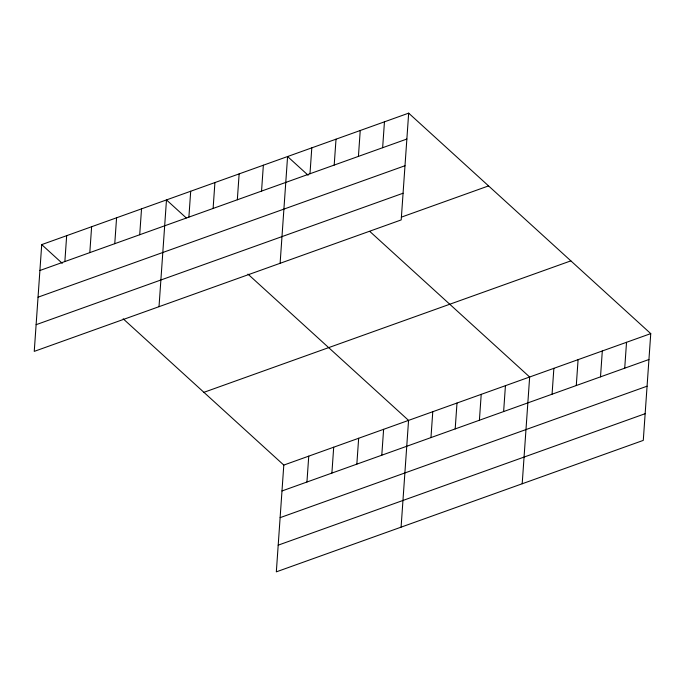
<?xml version="1.0" encoding="UTF-8"?>
<svg xmlns="http://www.w3.org/2000/svg" width="685" height="685" viewBox="0 0 685 685"><rect width="100%" height="100%" fill="white"/><g stroke="black" fill="none" stroke-linecap="round" stroke-linejoin="round"><path stroke-width="1.03" d="M41.716 244.613L34.25 351.379L401.204 219.919L408.671 113.153L41.716 244.613L62.258 263.323M64.861 261.559L66.668 235.674M89.812 252.619L91.619 226.735M114.763 243.68L116.578 217.796M139.714 234.741L141.53 208.856M159.014 306.683L166.481 199.917L186.26 217.933M188.889 217.128L190.695 191.243M213.112 208.445L214.919 182.561M237.327 199.772L239.142 173.887M261.55 191.098L263.357 165.213M280.114 263.297L287.58 156.531L308.122 175.24M123.172 318.799L283.796 465.081L276.329 571.847L643.283 440.387L650.75 333.621L408.671 113.153M309.988 173.742L311.795 147.857M306.94 482.026L308.747 456.142M334.203 165.068L336.018 139.183M331.891 473.087L333.698 447.202M358.426 156.394L360.233 130.51M356.842 464.147L358.657 438.263M382.641 147.712L384.456 121.827M381.793 455.208L383.609 429.324M401.093 527.15L408.56 420.384L247.936 274.103M430.968 437.595L432.774 411.711M455.191 428.921L456.998 403.037M479.406 420.239L481.212 394.354M503.629 411.565L505.436 385.681M522.193 483.773L529.651 377.007L369.814 231.436M552.067 394.209L553.874 368.325M576.282 385.535L578.089 359.651M600.505 376.861L602.312 350.977M624.72 368.179L626.527 342.303M39.91 270.498L406.864 139.038M38.043 297.187L404.998 165.727M36.117 324.69L403.071 193.23M401.367 217.145L488.559 185.909M203.907 392.325L570.862 260.865M283.796 465.081L650.75 333.621M281.98 490.965L648.943 359.505M280.114 517.654L647.077 386.194M278.196 545.157L645.15 413.697"/></g></svg>
